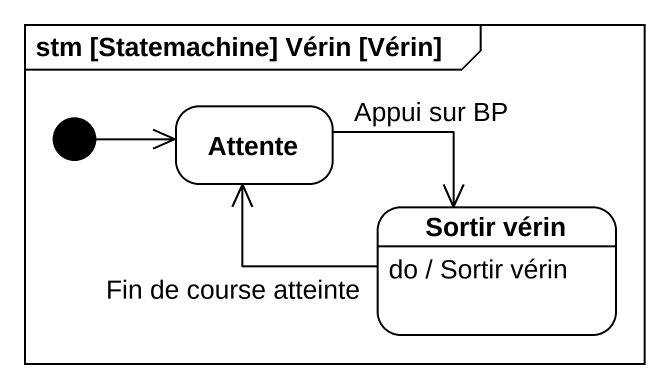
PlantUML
@startuml
mainframe stm [Statemachine] Vérin [Vérin]
hide empty description
state Attente
state "Sortir vérin" as Sortir_vérin
Sortir_vérin : do / Sortir vérin
[*] -right-> Attente
Attente -right-> Sortir_vérin : Appui sur BP
Sortir_vérin -left-> Attente : Fin de course atteinte
@enduml
